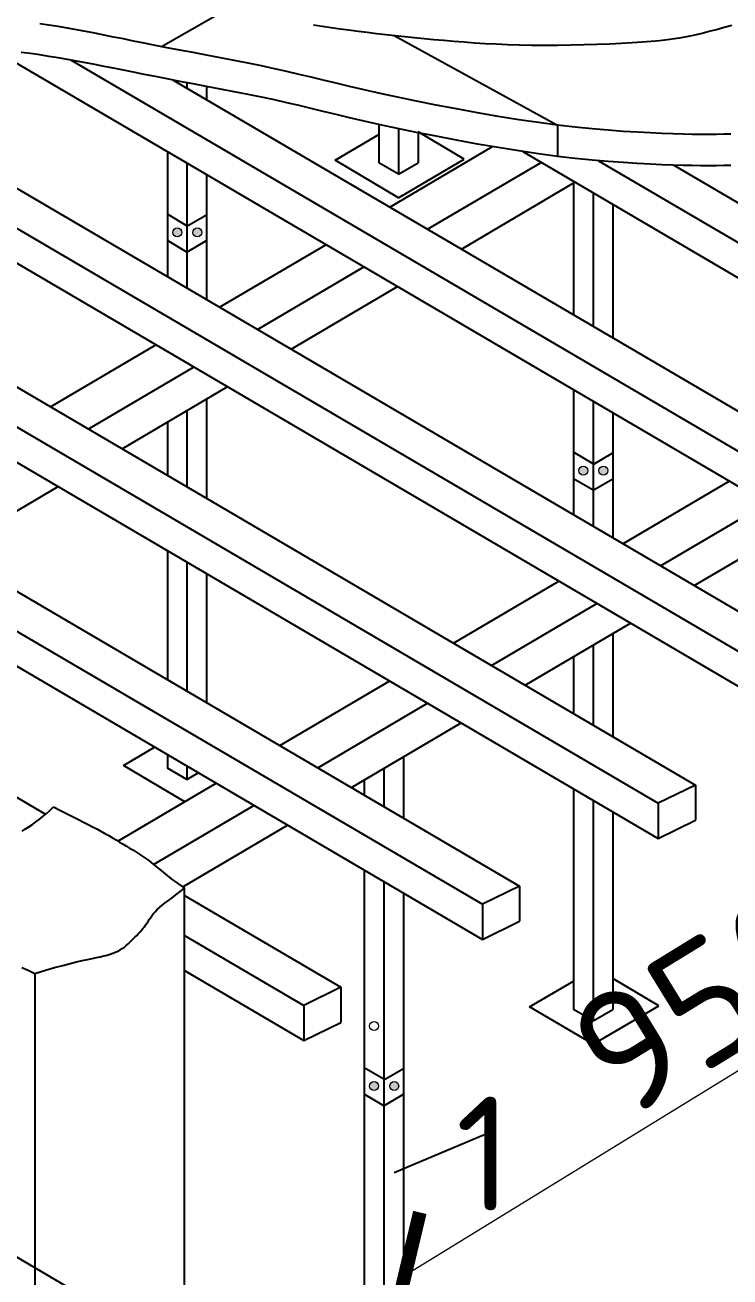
# Model space of a CAD drawing. Header units: millimetres. Extents: x 5763 to 12018931, y 39842 to 3600577.
# Drawn here: x 675001 to 678476, y 430280 to 436454 of the extents above; entities that cross this region are included whole.
import ezdxf

# ---------------------------------------------------------------- set-up
doc = ezdxf.new("R2010")
doc.units = ezdxf.units.MM
doc.layers.add('jiu', color=7, linetype='Continuous', lineweight=25)
doc.layers.add('тонкая', color=7, linetype='Continuous', lineweight=20)
doc.layers.add('LINES', color=7, linetype='Continuous')
doc.styles.add('ISOCPEUR', font='isocpeur.ttf')

# ---------------------------------------------------------------- blocks, each defined once
blk = doc.blocks.new('_ArchTick')
at = {"color": 0, "linetype": 'ByBlock', "const_width": 0.15}
blk.add_lwpolyline([(-0.5, -0.5), (0.5, 0.5)], dxfattribs=at)

msp = doc.modelspace()

# ---------------------------------------------------------------- hatches: boundary and pattern name
at = {"layer": 'тонкая', "ltscale": 10}
h = msp.add_hatch(color=256, dxfattribs=at)
h.set_gradient(color2=(0, 0, 0), one_color=1)
h.paths.add_polyline_path([(675729.17262, 435430.62425, 1), (675773.42705, 435430.62425, 1)])
h.paths.add_polyline_path([(675828.0814, 435430.62425, 1), (675872.33583, 435430.62425, 1)])
h = msp.add_hatch(color=256, dxfattribs=at)
h.set_gradient(color2=(0, 0, 0), one_color=1)
h.paths.add_polyline_path([(677731.25956, 434256.11302, 1), (677775.51399, 434256.11302, 1)])
h.paths.add_polyline_path([(677830.16834, 434256.11302, 1), (677874.42277, 434256.11302, 1)])
h = msp.add_hatch(color=256, dxfattribs=at)
h.set_gradient(color2=(0, 0, 0), one_color=1)
h.paths.add_polyline_path([(676699.80856, 431220.79884, 1), (676744.06299, 431220.79884, 1)])
h.paths.add_polyline_path([(676798.71735, 431220.79884, 1), (676842.97178, 431220.79884, 1)])

# ---------------------------------------------------------------- linework, layer by layer
at = {"layer": 'jiu', "color": 7}
msp.add_line((676820.84456, 430794.08017), (677300.31708, 430996.44646), dxfattribs=at)
at = {"layer": 'LINES'}
for p, q in [((675673.27952, 436347.50759), (676010.65639, 436540.31042)), ((675119.22731, 436453.31825), (675073.74647, 436460.31925)), ((675164.56526, 436445.91217), (675119.22731, 436453.31825)), ((675209.80686, 436438.13213), (675164.56526, 436445.91217)), ((676422.82328, 436454.91774), (676466.17447, 436448.06352)), ((676466.17447, 436448.06352), (676509.80659, 436441.55424)), ((678446.52722, 436442.52894), (678484.66295, 436453.51115)), ((675254.99865, 436430.00922), (675209.80686, 436438.13213)), ((675300.18715, 436421.57454), (675254.99865, 436430.00922)), ((675345.48799, 436412.84983), (675300.18715, 436421.57454)), ((675391.29317, 436403.81938), (675345.48799, 436412.84983)), ((675438.06379, 436394.45811), (675391.29317, 436403.81938)), ((675486.26093, 436384.74095), (675438.06379, 436394.45811)), ((675536.34569, 436374.64282), (675486.26093, 436384.74095)), ((676509.80659, 436441.55424), (676553.751, 436435.3459)), ((676553.751, 436435.3459), (676598.03909, 436429.39451)), ((676598.03909, 436429.39451), (676642.70224, 436423.65609)), ((676642.70224, 436423.65609), (676687.77183, 436418.08664)), ((676687.77183, 436418.08664), (676733.2761, 436412.65029)), ((676733.2761, 436412.65029), (676779.23075, 436407.34357)), ((676779.23075, 436407.34357), (676825.64834, 436402.17116)), ((676820.09537, 436402.78994), (677625.15235, 435960.04193)), ((676825.64834, 436402.17116), (676872.54142, 436397.13771)), ((676872.54142, 436397.13771), (676919.92256, 436392.24788)), ((676919.92256, 436392.24788), (676967.80431, 436387.50632)), ((676967.80431, 436387.50632), (677016.19922, 436382.9177)), ((677016.19922, 436382.9177), (677065.11987, 436378.48668)), ((678129.14156, 436377.77803), (678167.20254, 436382.14928)), ((678167.20254, 436382.14928), (678203.02781, 436387.07211)), ((678203.02781, 436387.07211), (678237.35572, 436392.62927)), ((678237.35572, 436392.62927), (678270.92459, 436398.90349)), ((678270.92459, 436398.90349), (678304.47276, 436405.9775)), ((678304.47276, 436405.9775), (678338.63391, 436413.91222)), ((678338.63391, 436413.91222), (678373.6231, 436422.68121)), ((678373.6231, 436422.68121), (678409.55074, 436432.2362)), ((678409.55074, 436432.2362), (678446.52722, 436442.52894)), ((674841.61913, 436334.19865), (679758.3928, 433449.80549)), ((675588.77916, 436364.13864), (675536.34569, 436374.64282)), ((675644.02243, 436353.20334), (675588.77916, 436364.13864)), ((675702.5366, 436341.81184), (675644.02243, 436353.20334)), ((675764.56264, 436329.95244), (675702.5366, 436341.81184)), ((675829.46098, 436317.6669), (675764.56264, 436329.95244)), ((677065.11987, 436378.48668), (677114.6204, 436374.22913)), ((677114.6204, 436374.22913), (677164.92139, 436370.20587)), ((677164.92139, 436370.20587), (677216.28499, 436366.48892)), ((677216.28499, 436366.48892), (677268.97338, 436363.15032)), ((677268.97338, 436363.15032), (677323.24872, 436360.26209)), ((677323.24872, 436360.26209), (677379.37318, 436357.89626)), ((677379.37318, 436357.89626), (677437.60891, 436356.12487)), ((677437.60891, 436356.12487), (677498.21809, 436355.01994)), ((677498.21809, 436355.01994), (677561.25618, 436354.63071)), ((677561.25618, 436354.63071), (677625.9518, 436354.91524)), ((677625.9518, 436354.91524), (677691.32687, 436355.8088)), ((677691.32687, 436355.8088), (677756.4033, 436357.24666)), ((677756.4033, 436357.24666), (677820.20302, 436359.16408)), ((677820.20302, 436359.16408), (677881.74794, 436361.49634)), ((677881.74794, 436361.49634), (677940.05998, 436364.17869)), ((677940.05998, 436364.17869), (677994.16105, 436367.1464)), ((677994.16105, 436367.1464), (678043.35915, 436370.35933)), ((678043.35915, 436370.35933), (678088.10655, 436373.87562)), ((678088.10655, 436373.87562), (678129.14156, 436377.77803)), ((673843.56462, 436303.29341), (679158.20178, 433185.49623)), ((675028.07622, 436312.75935), (674982.17001, 436318.8569)), ((675073.74647, 436306.19452), (675028.07622, 436312.75935)), ((675119.22731, 436299.19352), (675073.74647, 436306.19452)), ((675164.56526, 436291.78745), (675119.22731, 436299.19352)), ((675209.80686, 436284.00741), (675164.56526, 436291.78745)), ((675254.99865, 436275.88449), (675209.80686, 436284.00741)), ((675228.70085, 436280.61134), (679758.3928, 433623.29714)), ((675300.18715, 436267.44981), (675254.99865, 436275.88449)), ((675345.48799, 436258.7251), (675300.18715, 436267.44981)), ((675391.29317, 436249.69465), (675345.48799, 436258.7251)), ((675896.37196, 436305.01039), (675829.46098, 436317.6669)), ((675964.43588, 436292.03803), (675896.37196, 436305.01039)), ((676032.79309, 436278.80498), (675964.43588, 436292.03803)), ((676100.58388, 436265.36638), (676032.79309, 436278.80498)), ((676166.9486, 436251.77737), (676100.58388, 436265.36638)), ((673614.48439, 436241.11457), (678975.48065, 433096.12113)), ((675438.06379, 436240.33339), (675391.29317, 436249.69465)), ((675486.26093, 436230.61622), (675438.06379, 436240.33339)), ((675536.34569, 436220.51809), (675486.26093, 436230.61622)), ((675588.77916, 436210.01391), (675536.34569, 436220.51809)), ((675644.02243, 436199.07861), (675588.77916, 436210.01391)), ((675702.5366, 436187.68711), (675644.02243, 436199.07861)), ((676231.02755, 436238.0931), (676166.9486, 436251.77737)), ((676292.3384, 436224.33819), (676231.02755, 436238.0931)), ((676351.9082, 436210.41512), (676292.3384, 436224.33819)), ((676411.14135, 436196.19584), (676351.9082, 436210.41512)), ((673437.98787, 436171.16345), (678975.48065, 432922.62948)), ((675764.56264, 436175.82771), (675702.5366, 436187.68711)), ((675731.66555, 436182.11765), (679941.11394, 433712.67224)), ((675829.46098, 436163.54218), (675764.56264, 436175.82771)), ((675799.2518, 436169.2609), (675799.2518, 436142.46861)), ((675896.37196, 436150.88566), (675829.46098, 436163.54218)), ((675895.75817, 436151.00176), (675895.75817, 436085.85378)), ((675964.43588, 436137.9133), (675896.37196, 436150.88566)), ((676032.79309, 436124.68025), (675964.43588, 436137.9133)), ((676471.44222, 436181.55233), (676411.14135, 436196.19584)), ((676534.21522, 436166.35652), (676471.44222, 436181.55233)), ((676600.86472, 436150.48039), (676534.21522, 436166.35652)), ((676672.79513, 436133.79588), (676600.86472, 436150.48039)), ((676100.58388, 436111.24165), (676032.79309, 436124.68025)), ((676166.9486, 436097.65264), (676100.58388, 436111.24165)), ((676231.02755, 436083.96838), (676166.9486, 436097.65264)), ((676292.3384, 436070.21346), (676231.02755, 436083.96838)), ((676751.41084, 436116.17496), (676672.79513, 436133.79588)), ((676837.61331, 436097.57988), (676751.41084, 436116.17496)), ((676930.29234, 436078.33407), (676837.61331, 436097.57988)), ((677027.83479, 436058.85125), (676930.29234, 436078.33407)), ((676351.9082, 436056.29039), (676292.3384, 436070.21346)), ((676411.14135, 436042.07112), (676351.9082, 436056.29039)), ((676471.44222, 436027.4276), (676411.14135, 436042.07112)), ((676534.21522, 436012.23179), (676471.44222, 436027.4276)), ((676600.86472, 435996.35566), (676534.21522, 436012.23179)), ((677128.62754, 436039.54517), (677027.83479, 436058.85125)), ((677231.05747, 436020.82955), (677128.62754, 436039.54517)), ((677333.51143, 436003.1181), (677231.05747, 436020.82955)), ((676672.79513, 435979.67116), (676600.86472, 435996.35566)), ((676751.41084, 435962.05024), (676672.79513, 435979.67116)), ((676745.92435, 435963.27998), (676745.92435, 435774.42114)), ((676837.61331, 435943.45515), (676751.41084, 435962.05024)), ((677434.37631, 435986.82458), (677333.51143, 436003.1181)), ((677532.03897, 435972.3627), (677434.37631, 435986.82458)), ((677625.15235, 435960.04193), (677532.03897, 435972.3627)), ((677713.43363, 435949.75472), (677625.15235, 435960.04193)), ((677625.15235, 435960.04193), (677625.15235, 435805.91721)), ((677796.86607, 435941.28927), (677713.43363, 435949.75472)), ((676529.11299, 435786.71847), (676745.92435, 435914.01577)), ((676930.29234, 435924.20934), (676837.61331, 435943.45515)), ((676842.43072, 435942.45477), (676842.43072, 435717.58068)), ((677027.83479, 435904.72653), (676930.29234, 435924.20934)), ((677166.34907, 435792.36359), (676938.93708, 435926.30504)), ((676938.93708, 435922.48267), (676938.93708, 435774.42114)), ((677128.62754, 435885.42045), (677027.83479, 435904.72653)), ((677875.43292, 435934.43375), (677796.86607, 435941.28927)), ((677949.11741, 435928.97635), (677875.43292, 435934.43375)), ((678017.90281, 435924.70527), (677949.11741, 435928.97635)), ((678081.77236, 435921.40869), (678017.90281, 435924.70527)), ((678140.70931, 435918.8748), (678081.77236, 435921.40869)), ((678194.78931, 435916.92107), (678140.70931, 435918.8748)), ((678244.4576, 435915.48212), (678194.78931, 435916.92107)), ((678290.25179, 435914.52187), (678244.4576, 435915.48212)), ((678332.70954, 435914.0042), (678290.25179, 435914.52187)), ((678372.36846, 435913.89303), (678332.70954, 435914.0042)), ((678409.7662, 435914.15226), (678372.36846, 435913.89303)), ((678445.44038, 435914.7458), (678409.7662, 435914.15226)), ((678479.92863, 435915.63755), (678445.44038, 435914.7458)), ((672942.57817, 435851.59029), (678305.39509, 432705.52877)), ((675702.74544, 435829.02453), (675702.74544, 435212.61713)), ((676799.30826, 435555.79203), (677305.15352, 435853.89567)), ((677231.05747, 435866.70482), (677128.62754, 435885.42045)), ((677333.51143, 435848.99338), (677231.05747, 435866.70482)), ((677434.37631, 435832.69985), (677333.51143, 435848.99338)), ((677532.03897, 435818.23797), (677434.37631, 435832.69985)), ((677454.68904, 435829.69195), (680673.16538, 433941.59382)), ((675799.2518, 435772.4097), (675799.2518, 435156.0023)), ((676842.43072, 435602.18014), (676529.11299, 435786.71847)), ((676842.43072, 435717.58068), (676745.92435, 435774.42114)), ((676842.43072, 435602.18014), (677166.34907, 435792.36359)), ((676842.43072, 435717.58068), (676938.93708, 435774.42114)), ((676985.62596, 435446.48996), (677545.48687, 435776.42599)), ((677625.15235, 435805.91721), (677532.03897, 435818.23797)), ((677713.43363, 435795.63), (677625.15235, 435805.91721)), ((677796.86607, 435787.16454), (677713.43363, 435795.63)), ((677875.43292, 435780.30902), (677796.86607, 435787.16454)), ((677827.46991, 435784.49414), (680673.16538, 434115.08547)), ((677949.11741, 435774.85162), (677875.43292, 435780.30902)), ((678017.90281, 435770.58054), (677949.11741, 435774.85162)), ((678081.77236, 435767.28396), (678017.90281, 435770.58054)), ((678140.70931, 435764.75007), (678081.77236, 435767.28396)), ((678194.78931, 435762.79634), (678140.70931, 435764.75007)), ((672807.50193, 435734.26462), (678122.67396, 432616.15366)), ((675895.75817, 435715.79487), (675895.75817, 435099.38747)), ((678244.4576, 435761.3574), (678194.78931, 435762.79634)), ((678199.77346, 435762.65195), (680855.88651, 434204.46058)), ((678290.25179, 435760.39714), (678244.4576, 435761.3574)), ((678332.70954, 435759.87947), (678290.25179, 435760.39714)), ((678372.36846, 435759.76831), (678332.70954, 435759.87947)), ((678409.7662, 435760.02754), (678372.36846, 435759.76831)), ((678445.44038, 435760.62107), (678409.7662, 435760.02754)), ((678479.92863, 435761.51282), (678445.44038, 435760.62107)), ((677151.81902, 435348.99388), (677711.67993, 435678.92992)), ((677704.83238, 435674.89453), (677704.83238, 435024.57221)), ((672694.05707, 435627.32466), (678122.67396, 432442.66201)), ((677801.33874, 435626.33216), (677801.33874, 434967.95738)), ((675799.2518, 435463.98037), (675702.74544, 435520.82083)), ((677897.84511, 435569.71733), (677897.84511, 434911.34256)), ((675799.2518, 435460.86308), (675895.75817, 435517.52524)), ((675799.2518, 435334.05439), (675702.74544, 435390.89485)), ((675799.2518, 435334.05439), (675895.75817, 435390.71655)), ((675960.44877, 435061.43715), (676484.62196, 435370.34177)), ((672308.33866, 435216.54662), (677438.54904, 432206.94221)), ((676146.76648, 434952.13508), (676670.93967, 435261.03971)), ((676312.95954, 434854.63901), (676837.13273, 435163.54363)), ((672194.3213, 435086.86691), (677255.82791, 432117.56711)), ((672094.5769, 434971.88965), (677255.82791, 431944.07546)), ((675126.86614, 434570.19202), (675645.76248, 434875.9869)), ((675313.18384, 434460.88995), (675832.08018, 434766.68483)), ((675479.37691, 434363.39388), (675998.27324, 434669.18876)), ((677704.83238, 434654.5133), (677704.83238, 434038.1059)), ((675895.75817, 434608.77479), (675895.75817, 434119.12653)), ((677801.33874, 434597.89847), (677801.33874, 433981.49107)), ((671730.64553, 434540.12149), (675102.82852, 432561.85236)), ((675799.2518, 434551.90187), (675799.2518, 434175.74136)), ((677897.84511, 434541.28364), (677897.84511, 433924.87624)), ((675702.74544, 434495.02894), (675702.74544, 434232.35619)), ((677801.33874, 434289.46914), (677704.83238, 434346.3096)), ((677801.33874, 434286.35185), (677897.84511, 434343.01401)), ((674622.95747, 433858.69062), (675164.69061, 434177.94363)), ((677801.33874, 434159.54316), (677704.83238, 434216.38362)), ((677801.33874, 434159.54316), (677897.84511, 434216.20532)), ((677947.41537, 433895.79617), (678471.58856, 434204.7008)), ((678133.73307, 433786.49411), (678657.90626, 434095.39873)), ((678299.92614, 433688.99803), (678824.09933, 433997.90265)), ((675702.74544, 433862.29728), (675702.74544, 433225.24006)), ((675799.2518, 433805.68245), (675799.2518, 433168.62523)), ((675895.75817, 433749.06762), (675895.75817, 433112.0104)), ((677113.83273, 433404.55104), (677632.72907, 433710.34592)), ((677300.15044, 433295.24898), (677819.04678, 433601.04386)), ((677466.3435, 433197.7529), (677985.23984, 433503.54778)), ((677897.84511, 433452.0445), (677897.84511, 432944.6153)), ((677801.33874, 433395.17158), (677801.33874, 433001.23013)), ((677704.83238, 433338.29866), (677704.83238, 433057.84496)), ((676257.4133, 432899.84778), (676799.14644, 433219.10079)), ((676443.73101, 432790.54571), (676985.46414, 433109.79872)), ((676609.92407, 432693.04964), (677151.65721, 433012.30265)), ((675485.93408, 432801.71018), (675639.84907, 432892.07889)), ((675788.49632, 432623.50663), (675485.93408, 432801.71018)), ((675702.74544, 432855.18115), (675702.74544, 432789.41285)), ((676866.39411, 432844.19201), (676866.39411, 432542.59317)), ((675799.2518, 432732.57239), (675702.74544, 432789.41285)), ((675799.2518, 432798.56632), (675799.2518, 432732.57239)), ((675799.2518, 432732.57239), (675855.38699, 432765.63498)), ((676769.88774, 432787.31909), (676769.88774, 432599.208)), ((675459.14622, 432429.41473), (675942.72701, 432714.39753)), ((676673.38138, 432730.44616), (676673.38138, 432655.82282)), ((677704.83238, 432687.78605), (677704.83238, 431599.0341)), ((678305.39509, 432705.52877), (678122.67396, 432616.15366)), ((678305.39509, 432705.52877), (678305.39509, 432532.03711)), ((677801.33874, 432631.17122), (677801.33874, 431542.19364)), ((678122.67396, 432616.15366), (678122.67396, 432442.66201)), ((675088.20232, 432549.6115), (675105.55791, 432564.13662)), ((675105.55791, 432564.13662), (675123.19773, 432579.95354)), ((675123.19773, 432579.95354), (675141.16301, 432597.27344)), ((675141.16301, 432597.27344), (675176.69692, 432579.66526)), ((675176.69692, 432579.66526), (675208.94471, 432563.6556)), ((675208.94471, 432563.6556), (675238.29382, 432549.02308)), ((675634.85298, 432313.85945), (676129.04471, 432605.09546)), ((677897.84511, 432574.55639), (677897.84511, 431599.0341)), ((675004.24456, 432488.97291), (675020.79754, 432500.2062)), ((675020.79754, 432500.2062), (675037.42857, 432511.67555)), ((675037.42857, 432511.67555), (675054.17889, 432523.59212)), ((675054.17889, 432523.59212), (675071.08973, 432536.16706)), ((675071.08973, 432536.16706), (675088.20232, 432549.6115)), ((675238.29382, 432549.02308), (675265.13173, 432535.54636)), ((675265.13173, 432535.54636), (675289.84589, 432523.00407)), ((675289.84589, 432523.00407), (675312.82377, 432511.17485)), ((675312.82377, 432511.17485), (675334.45282, 432499.83735)), ((675334.45282, 432499.83735), (675355.12049, 432488.77019)), ((675778.60058, 432203.13586), (676295.23778, 432507.59939)), ((678122.67396, 432442.66201), (678305.39509, 432532.03711)), ((674987.73579, 432477.80008), (675004.24456, 432488.97291)), ((675355.12049, 432488.77019), (675375.15267, 432477.79329)), ((675375.15267, 432477.79329), (675394.62885, 432466.89153)), ((675394.62885, 432466.89153), (675413.56696, 432456.0911)), ((675413.56696, 432456.0911), (675431.98489, 432445.41814)), ((675431.98489, 432445.41814), (675449.90058, 432434.89884)), ((675449.90058, 432434.89884), (675467.33193, 432424.55933)), ((678122.67396, 432442.66201), (678122.67396, 432442.66201)), ((675467.33193, 432424.55933), (675484.29685, 432414.4258)), ((675484.29685, 432414.4258), (675500.81327, 432404.5244)), ((675500.81327, 432404.5244), (675516.9023, 432394.85916)), ((675516.9023, 432394.85916), (675532.59786, 432385.34548)), ((675532.59786, 432385.34548), (675547.93709, 432375.87666)), ((675547.93709, 432375.87666), (675562.95711, 432366.34596)), ((675562.95711, 432366.34596), (675577.69505, 432356.64667)), ((675577.69505, 432356.64667), (675592.18805, 432346.67207)), ((675592.18805, 432346.67207), (675606.47323, 432336.31543)), ((675606.47323, 432336.31543), (675620.58772, 432325.47003)), ((675620.58772, 432325.47003), (675634.676, 432314.00807)), ((675634.676, 432314.00807), (675649.31196, 432301.71744)), ((675649.31196, 432301.71744), (675665.17682, 432288.36496)), ((675665.17682, 432288.36496), (675682.95182, 432273.71743)), ((675682.95182, 432273.71743), (675703.31819, 432257.54169)), ((675703.31819, 432257.54169), (675726.95716, 432239.60454)), ((676673.38138, 432285.76391), (676673.38138, 429756.37967)), ((675726.95716, 432239.60454), (675754.54997, 432219.67279)), ((675754.54997, 432219.67279), (675786.77785, 432197.51327)), ((675765.45174, 432180.09743), (675786.77785, 432197.51327)), ((675786.77785, 424999.7642), (675786.77785, 432197.51327)), ((676769.88774, 432229.14908), (676769.88774, 429754.94409)), ((677438.54904, 432206.94221), (677255.82791, 432117.56711)), ((677438.54904, 432206.94221), (677438.54904, 432033.45056)), ((675677.15629, 432112.36796), (675692.0798, 432123.94193)), ((675692.0798, 432123.94193), (675708.45837, 432136.31945)), ((675708.45837, 432136.31945), (675726.20473, 432149.68294)), ((675726.20473, 432149.68294), (675745.23161, 432164.21479)), ((675745.23161, 432164.21479), (675765.45174, 432180.09743)), ((675786.77785, 432160.61795), (676558.28762, 431708.01679)), ((676866.39411, 432172.53426), (676866.39411, 429756.46799)), ((675619.13412, 432051.36472), (675625.7635, 432060.91836)), ((675625.7635, 432060.91836), (675633.26776, 432070.682)), ((675633.26776, 432070.682), (675641.92756, 432080.67107)), ((675641.92756, 432080.67107), (675652.02356, 432090.90103)), ((675652.02356, 432090.90103), (675663.77513, 432101.41513)), ((675663.77513, 432101.41513), (675677.15629, 432112.36796)), ((677255.82791, 432117.56711), (677255.82791, 431944.07546)), ((675582.46991, 431997.58148), (675589.34411, 432006.20526)), ((675589.34411, 432006.20526), (675595.75199, 432014.94135)), ((675595.75199, 432014.94135), (675601.68855, 432023.80939)), ((675601.68855, 432023.80939), (675607.37731, 432032.82567)), ((675607.37731, 432032.82567), (675613.09895, 432042.00564)), ((675613.09895, 432042.00564), (675619.13412, 432051.36472)), ((677255.82791, 431944.07546), (677438.54904, 432033.45056)), ((675517.94813, 431930.31938), (675526.48997, 431938.65526)), ((675526.48997, 431938.65526), (675534.91295, 431947.04882)), ((675534.91295, 431947.04882), (675543.27974, 431955.42939)), ((675543.27974, 431955.42939), (675551.55315, 431963.79924)), ((675551.55315, 431963.79924), (675559.67103, 431972.17887)), ((675559.67103, 431972.17887), (675567.57122, 431980.58878)), ((675567.57122, 431980.58878), (675575.19157, 431989.04948)), ((675575.19157, 431989.04948), (675582.46991, 431997.58148)), ((675786.77785, 431964.05069), (676375.56648, 431618.64168)), ((677255.82791, 431944.07546), (677255.82791, 431944.07546)), ((675421.0009, 431871.54824), (675434.74048, 431876.07637)), ((675434.74048, 431876.07637), (675447.45602, 431881.0128)), ((675447.45602, 431881.0128), (675459.2934, 431886.49334)), ((675459.2934, 431886.49334), (675470.38876, 431892.61638)), ((675470.38876, 431892.61638), (675480.83944, 431899.33047)), ((675480.83944, 431899.33047), (675490.73308, 431906.54671)), ((675490.73308, 431906.54671), (675500.15732, 431914.1762)), ((675500.15732, 431914.1762), (675509.19979, 431922.13006)), ((675509.19979, 431922.13006), (675517.94813, 431930.31938)), ((675146.84014, 431805.08359), (675187.25268, 431816.08915)), ((675187.25268, 431816.08915), (675223.13058, 431825.34816)), ((675223.13058, 431825.34816), (675255.00093, 431833.1286)), ((675255.00093, 431833.1286), (675283.39083, 431839.69845)), ((675283.39083, 431839.69845), (675308.82736, 431845.3257)), ((675308.82736, 431845.3257), (675331.83764, 431850.27832)), ((675331.83764, 431850.27832), (675352.8852, 431854.80229)), ((675352.8852, 431854.80229), (675372.17945, 431859.05544)), ((675372.17945, 431859.05544), (675389.86625, 431863.1736)), ((675389.86625, 431863.1736), (675406.09145, 431867.2926)), ((675406.09145, 431867.2926), (675421.0009, 431871.54824)), ((674986.15527, 431806.18014), (675016.00038, 431793.00579)), ((675016.00038, 431793.00579), (675050.30275, 431776.76084)), ((675050.30275, 431776.76084), (675101.36586, 431792.06348)), ((675050.30275, 431776.76084), (675050.30275, 424567.16273)), ((675101.36586, 431792.06348), (675146.84014, 431805.08359)), ((675786.77785, 431790.55904), (676375.56648, 431445.15003)), ((676558.28762, 431708.01679), (676375.56648, 431618.64168)), ((676558.28762, 431708.01679), (676558.28762, 431534.52514)), ((677488.02102, 431611.33143), (677704.83238, 431738.62873)), ((678125.25709, 431616.97655), (677897.84511, 431750.91799)), ((676375.56648, 431618.64168), (676375.56648, 431445.15003)), ((677801.33874, 431426.7931), (677488.02102, 431611.33143)), ((677801.33874, 431542.19364), (677704.83238, 431599.0341)), ((677801.33874, 431426.7931), (678125.25709, 431616.97655)), ((677801.33874, 431542.19364), (677897.84511, 431599.0341)), ((676375.56648, 431445.15003), (676558.28762, 431534.52514)), ((676375.56648, 431445.15003), (676375.56648, 431445.15003)), ((676769.88774, 431254.15497), (676673.38138, 431310.99542)), ((676769.88774, 431251.03768), (676866.39411, 431307.69984)), ((676769.88774, 431124.22899), (676673.38138, 431181.06945)), ((676769.88774, 431124.22899), (676866.39411, 431180.89115)), ((674659.56652, 430553.85667), (678340.76923, 428394.30315))]:
    msp.add_line(p, q, dxfattribs=at)
at = {"layer": 'тонкая', "ltscale": 10}
for p, q in [((676870.94341, 430286.64942), (679728.30794, 432043.20837)), ((676867.57244, 430297.86135), (676874.44178, 430286.68712))]:
    msp.add_line(p, q, dxfattribs=at)
for centre in [(675751.29984, 435430.62425), (675850.20862, 435430.62425), (677753.38678, 434256.11302), (677852.29556, 434256.11302), (676721.93578, 431516.96704), (676721.93578, 431220.79884), (676820.84456, 431220.79884)]:
    msp.add_circle(centre, 22.12722, dxfattribs=at)

# ---------------------------------------------------------------- block references
at = {"layer": 'тонкая', "ltscale": 10, "xscale": 449.9999999999999, "yscale": 449.9999999999999, "zscale": 449.9999999999999, "rotation": 211.5810357420832}
msp.add_blockref('_ArchTick', (676873.49911, 430288.22054), dxfattribs=at)

# ---------------------------------------------------------------- texts
at = {"layer": 'jiu', "color": 7, "style": 'ISOCPEUR'}
msp.add_text('1', height=562.5, dxfattribs=at).set_placement((677123.22611, 430606.24662))
at = {"layer": 'тонкая', "ltscale": 10, "insert": (678342.17722, 431631.27972), "char_height": 600, "attachment_point": 5, "rotation": 31.581035742, "style": 'ISOCPEUR'}
msp.add_mtext('\\A1;950', dxfattribs=at)

doc.saveas('drawing.dxf')
